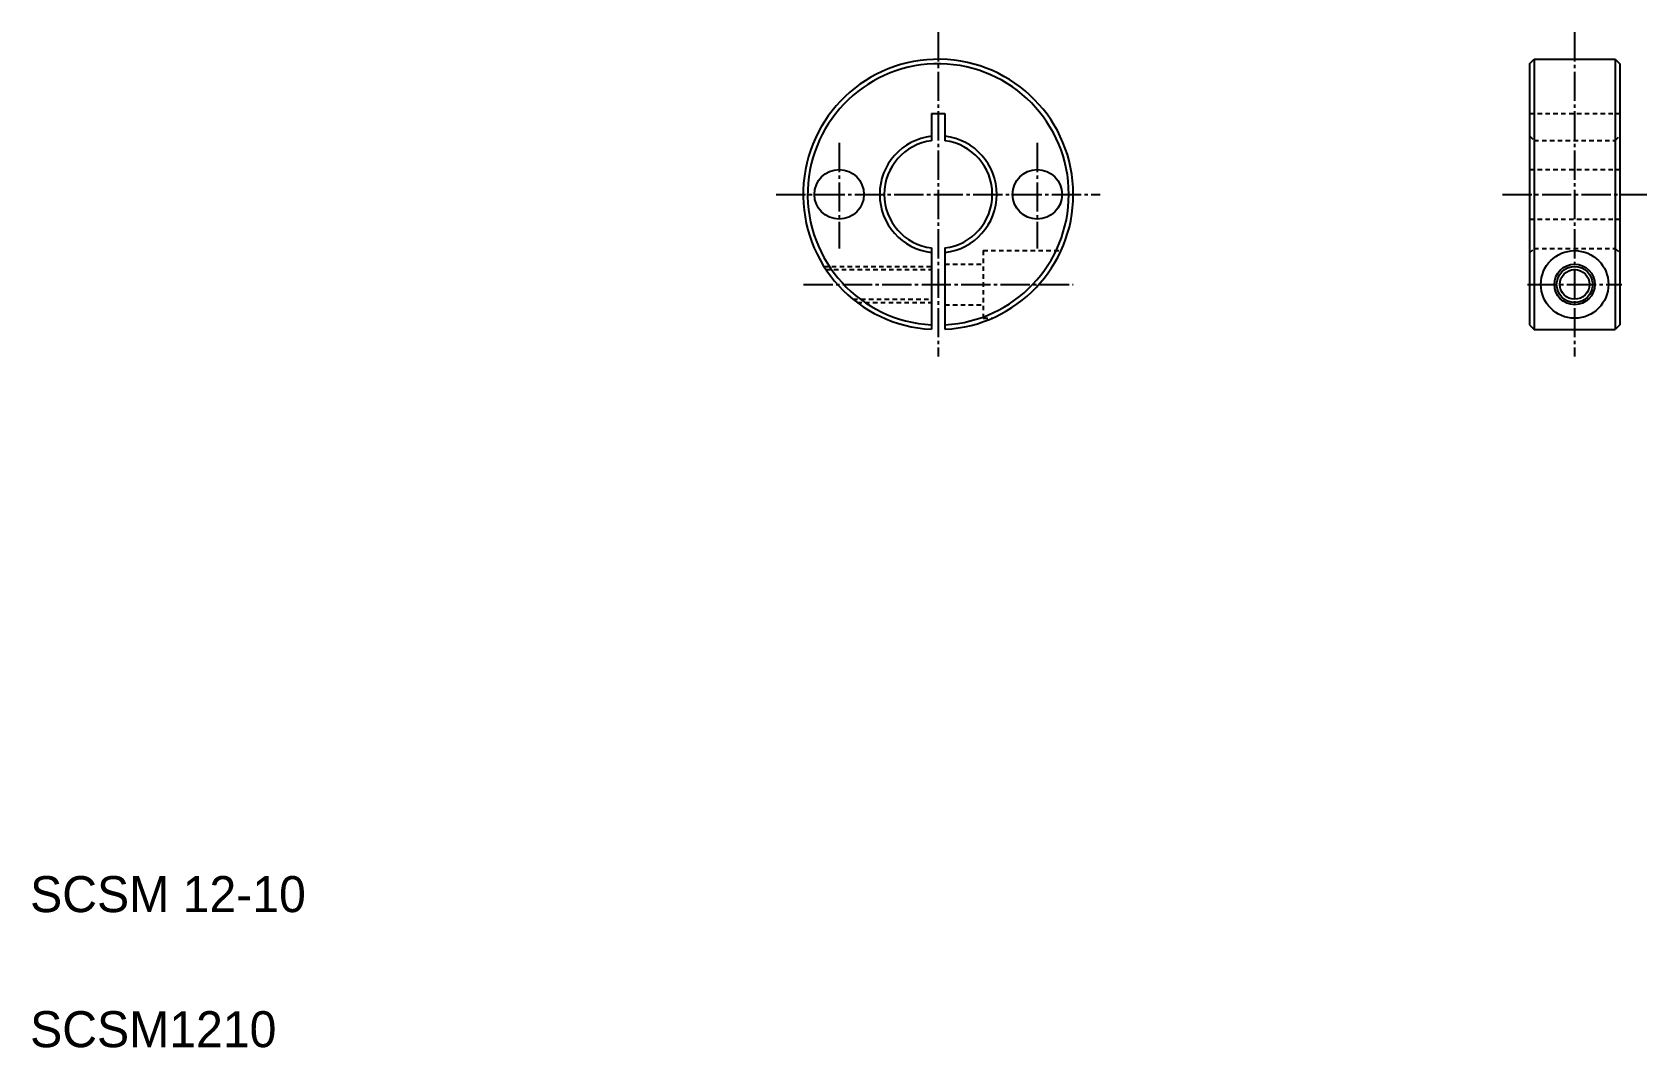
# Model space of a CAD drawing. Extents: x 10 to 190, y 10 to 123.
import ezdxf

# ---------------------------------------------------------------- set-up
doc = ezdxf.new("R2010")
doc.units = 0
doc.header["$LTSCALE"] = 0.25
doc.linetypes.add('CENTER', pattern=[17.5, 13, -1.5, 1.5, -1.5])
doc.linetypes.add('DASHED', pattern=[3.5, 2, -1.5])
doc.layers.get('0').update_dxf_attribs({"linetype": 'CONTINUOUS'})
doc.layers.add('CENTER', color=1, linetype='CENTER')

msp = doc.modelspace()

# ---------------------------------------------------------------- linework, layer by layer
at = {"color": 7, "linetype": 'CONTINUOUS'}
for p, q in [((176.51, 119.21), (177.01, 119.71)), ((176.51, 119.21), (176.51, 90.21)), ((177.01, 119.71), (177.01, 89.71)), ((177.01, 119.71), (186.01, 119.71)), ((186.01, 119.71), (186.01, 89.71)), ((186.01, 119.71), (186.51, 119.21)), ((186.51, 119.21), (186.51, 90.21)), ((110.09, 113.71), (110.09, 110.66)), ((110.09, 113.71), (111.59, 113.71)), ((111.59, 113.71), (111.59, 110.66)), ((110.09, 98.76), (110.09, 89.73)), ((111.59, 98.76), (111.59, 89.73)), ((176.51, 90.21), (177.01, 89.71)), ((177.01, 89.71), (186.01, 89.71)), ((186.51, 90.21), (186.01, 89.71))]:
    msp.add_line(p, q, dxfattribs=at)
at = {"color": 3, "linetype": 'DASHED'}
for p, q in [((176.51, 113.71), (186.51, 113.71)), ((176.51, 111.21), (177.01, 110.71)), ((186.01, 110.71), (186.51, 111.21)), ((177.01, 110.71), (186.01, 110.71)), ((176.51, 107.46), (186.51, 107.46)), ((176.51, 101.96), (186.51, 101.96)), ((176.51, 98.21), (177.01, 98.71)), ((177.01, 98.71), (186.01, 98.71)), ((186.01, 98.71), (186.51, 98.21)), ((111.59, 96.96), (115.84, 96.96)), ((115.84, 98.46), (115.84, 90.96)), ((115.84, 98.46), (124.48, 98.46)), ((98.15, 96.71), (110.09, 96.71)), ((98.38, 96.36), (110.09, 96.36)), ((101.39, 93.06), (110.09, 93.06)), ((101.84, 92.71), (110.09, 92.71)), ((111.59, 92.46), (115.84, 92.46)), ((115.84, 90.96), (116.84, 90.96))]:
    msp.add_line(p, q, dxfattribs=at)
for p, q in [((111.59, 96.5), (111.59, 96.5)), ((111.59, 94.24), (111.59, 94.24))]:
    msp.add_line(p, q)
at = {"color": 7, "linetype": 'CONTINUOUS'}
for centre, radius in [((99.84, 104.71), 2.75), ((121.84, 104.71), 2.75), ((181.51, 94.71), 2.25), ((181.51, 94.71), 1.65)]:
    msp.add_circle(centre, radius, dxfattribs=at)
msp.add_circle((181.51, 94.71), 3.75)
at = {"color": 3, "linetype": 'CONTINUOUS'}
msp.add_circle((181.51, 94.71), 2, dxfattribs=at)
at = {"color": 7, "linetype": 'CONTINUOUS'}
for radius, start, end in [(15, 0, 267.134), (14.5, 0, 267.0351), (6.5, 96.6258, 263.3742), (6.5, 0, 83.3742), (6, 97.1808, 262.8192), (6, 0, 82.8192), (14.5, 272.9649, 0), (15, 272.866, 0), (6, 277.1807, 0), (6.5, 276.6258, 0)]:
    msp.add_arc((110.84, 104.71), radius, start, end, dxfattribs=at)
at = {"layer": 'CENTER', "color": 1, "linetype": 'CENTER'}
for p, q in [((110.84, 122.71), (110.84, 86.71)), ((181.51, 122.71), (181.51, 86.71)), ((99.84, 110.42), (99.84, 98.69)), ((121.84, 110.42), (121.84, 98.69)), ((92.84, 104.71), (128.84, 104.71)), ((173.51, 104.71), (189.51, 104.71)), ((95.88, 94.71), (125.81, 94.71)), ((176.26, 94.71), (186.76, 94.71))]:
    msp.add_line(p, q, dxfattribs=at)

# ---------------------------------------------------------------- texts
for s, p in [('SCSM 12-10', (10, 25)), ('SCSM1210', (10, 10))]:
    msp.add_text(s, height=4).set_placement(p)

doc.saveas('drawing.dxf')
